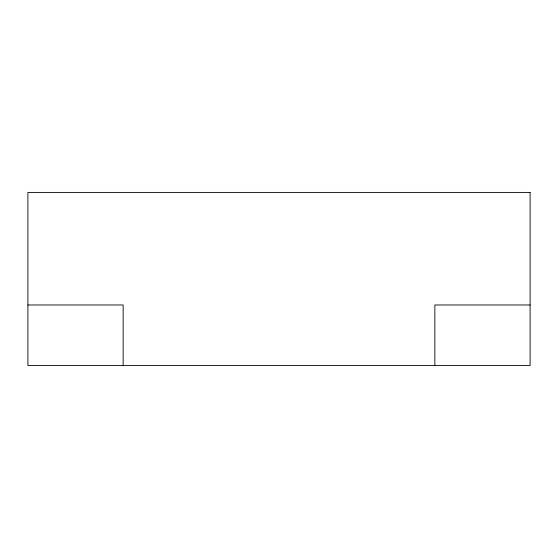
<?xml version="1.0" encoding="UTF-8"?>
<svg xmlns="http://www.w3.org/2000/svg" width="558" height="558" viewBox="0 0 558 558"><rect width="100%" height="100%" fill="white"/><g stroke="black" fill="none" stroke-linecap="round" stroke-linejoin="round"><path stroke-width="0.84" d="M27.9 304.975L123.144 304.975L123.144 365.588M530.1 304.975L434.856 304.975L434.856 365.588M530.1 192.412L27.9 192.412L27.9 365.588L530.1 365.588L530.1 192.412"/></g></svg>
